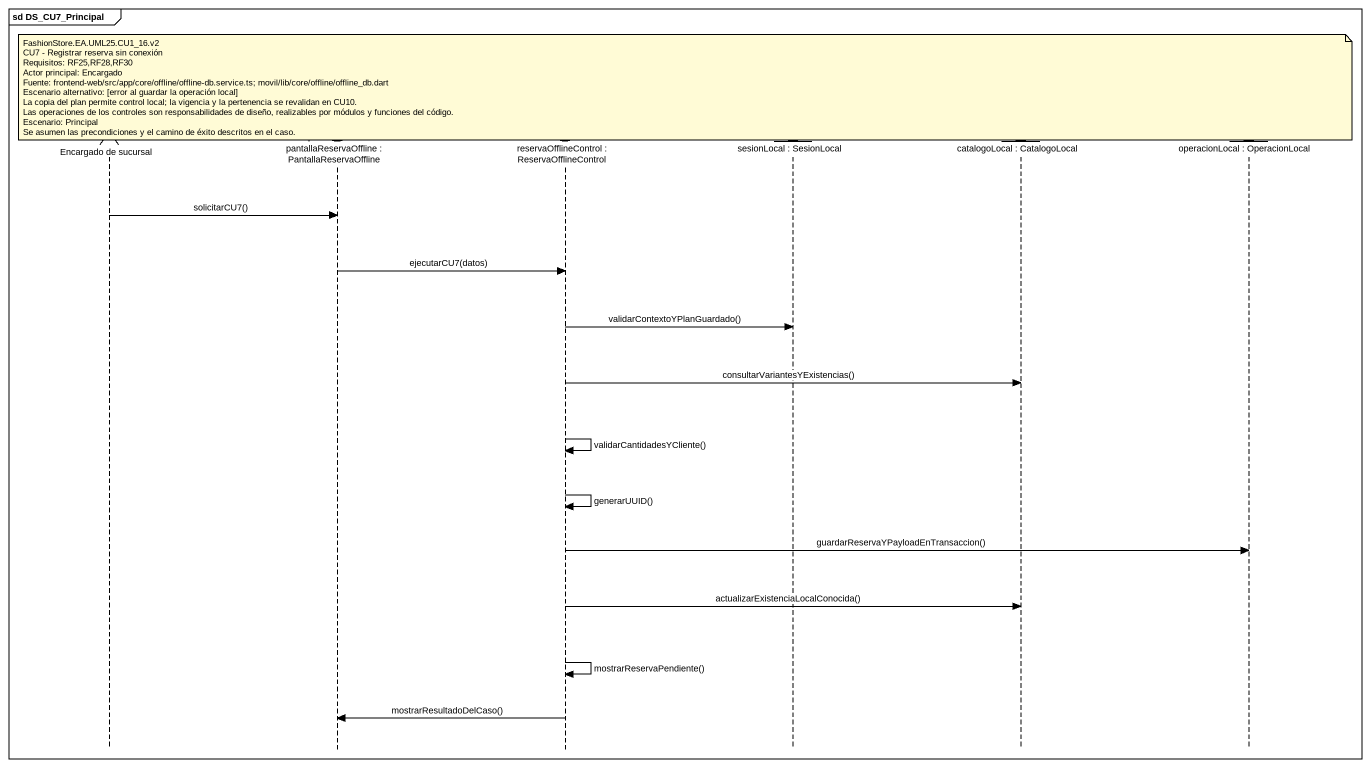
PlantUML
@startuml
mainframe sd DS_CU7_Principal
hide footbox
actor "Encargado de sucursal" as Encargado_de_sucursal
boundary "pantallaReservaOffline : PantallaReservaOffline" as pantallaReservaOffline #F5FFE1
control "reservaOfflineControl : ReservaOfflineControl" as reservaOfflineControl #E4FFF0
entity "sesionLocal : SesionLocal" as sesionLocal #E8F4FB
entity "catalogoLocal : CatalogoLocal" as catalogoLocal #E8F4FB
entity "operacionLocal : OperacionLocal" as operacionLocal #E8F4FB

note over sesionLocal
  FashionStore.EA.UML25.CU1_16.v2
  CU7 - Registrar reserva sin conexión
  Requisitos: RF25,RF28,RF30
  Actor principal: Encargado
  Fuente: frontend-web/src/app/core/offline/offline-db.service.ts; movil/lib/core/offline/offline_db.dart
  Escenario alternativo: [error al guardar la operación local]
  La copia del plan permite control local; la vigencia y la pertenencia se revalidan en CU10.
  Las operaciones de los controles son responsabilidades de diseño, realizables por módulos y funciones del código.
  Escenario: Principal
  Se asumen las precondiciones y el camino de éxito descritos en el caso.
end note
Encargado_de_sucursal -> pantallaReservaOffline : solicitarCU7()
pantallaReservaOffline -> reservaOfflineControl : ejecutarCU7(datos)
reservaOfflineControl -> sesionLocal : validarContextoYPlanGuardado()
reservaOfflineControl -> catalogoLocal : consultarVariantesYExistencias()
reservaOfflineControl -> reservaOfflineControl : validarCantidadesYCliente()
reservaOfflineControl -> reservaOfflineControl : generarUUID()
reservaOfflineControl -> operacionLocal : guardarReservaYPayloadEnTransaccion()
reservaOfflineControl -> catalogoLocal : actualizarExistenciaLocalConocida()
reservaOfflineControl -> reservaOfflineControl : mostrarReservaPendiente()
reservaOfflineControl -> pantallaReservaOffline : mostrarResultadoDelCaso()
@enduml
